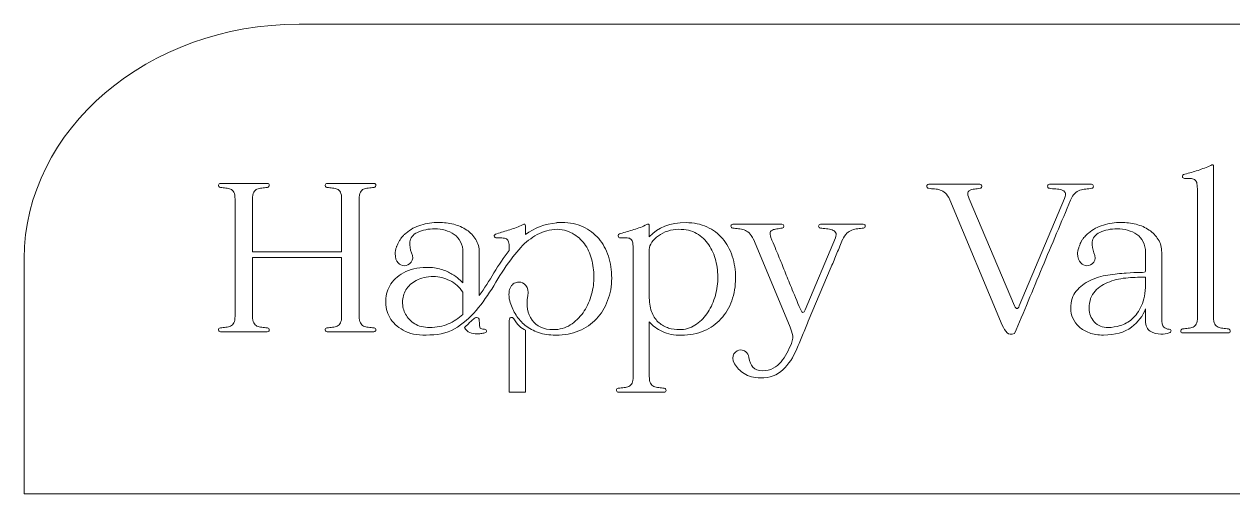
# Model space of a CAD drawing. Header units: inches. Extents: x -317 to 930, y -113 to 907.
# Drawn here: x -225.4 to -23.7, y -40.1 to 38.3 of the extents above; entities that cross this region are included whole.
import ezdxf

# ---------------------------------------------------------------- set-up
doc = ezdxf.new("R2010")
doc.units = ezdxf.units.IN
doc.header["$MEASUREMENT"] = 0
doc.layers.add('_U+0421_U+043B_U+043E_U+0439 1', color=7, linetype='Continuous')

# ---------------------------------------------------------------- blocks, each defined once
blk = doc.blocks.new('block 2')
at = {"layer": '_U+0421_U+043B_U+043E_U+0439 1', "color": 12, "lineweight": 9, "true_color": 0xe30513}
blk.add_open_spline([(208.18, -0.62), (207.99, 20.81), (187.42, 38.3), (162.31, 38.3), (162.31, 38.3), (-179.49, 38.3), (-179.49, 38.3), (-204.68, 38.3), (-225.3, 20.69), (-225.36, -0.84), (-225.36, -0.89), (-225.36, -0.94), (-225.36, -0.98), (-225.36, -0.98), (-225.36, -40.15), (-225.36, -40.15), (-225.36, -40.15), (208.18, -40.15), (208.18, -40.15), (208.18, -40.15), (208.18, -1.45), (208.18, -1.45), (208.18, -1.17), (208.18, -0.9), (208.18, -0.62), (208.18, -0.62), (208.18, -0.62), (208.18, -0.62)], degree=3, knots=[0, 0, 0, 0, 1, 1, 1, 2, 2, 2, 3, 3, 3, 4, 4, 4, 5, 5, 5, 6, 6, 6, 7, 7, 7, 8, 8, 8, 9, 9, 9, 9], dxfattribs=at)
at = {"layer": '_U+0421_U+043B_U+043E_U+0439 1', "lineweight": 0}
for points, knots in [([(-24.4, -12.6), (-24.19, -12.65), (-24.09, -12.78), (-24.1, -12.97), (-24.11, -13.17), (-24.23, -13.27), (-24.44, -13.27), (-24.44, -13.27), (-32.03, -13.27), (-32.03, -13.27), (-32.24, -13.27), (-32.35, -13.17), (-32.36, -12.97), (-32.38, -12.78), (-32.28, -12.65), (-32.07, -12.6), (-31.72, -12.54), (-31.4, -12.51), (-31.1, -12.48), (-30.79, -12.45), (-30.53, -12.39), (-30.31, -12.3), (-30.08, -12.21), (-29.91, -12.04), (-29.77, -11.79), (-29.64, -11.54), (-29.58, -11.15), (-29.58, -10.62), (-29.58, -10.62), (-29.58, 10.45), (-29.58, 10.45), (-29.58, 10.97), (-29.6, 11.37), (-29.65, 11.65), (-29.71, 11.93), (-29.81, 12.13), (-29.95, 12.26), (-30.1, 12.4), (-30.31, 12.47), (-30.58, 12.5), (-30.86, 12.53), (-31.24, 12.54), (-31.71, 12.54), (-31.92, 12.54), (-32.05, 12.63), (-32.09, 12.82), (-32.12, 13), (-31.99, 13.15), (-31.67, 13.25), (-30.96, 13.44), (-30.23, 13.65), (-29.48, 13.88), (-28.73, 14.12), (-28.02, 14.4), (-27.36, 14.71), (-27.05, 14.87), (-26.89, 14.82), (-26.89, 14.56), (-26.89, 14.56), (-26.89, -10.62), (-26.89, -10.62), (-26.89, -11.15), (-26.82, -11.54), (-26.69, -11.79), (-26.56, -12.04), (-26.37, -12.21), (-26.14, -12.3), (-25.9, -12.39), (-25.63, -12.45), (-25.33, -12.48), (-25.02, -12.51), (-24.71, -12.54), (-24.4, -12.6), (-24.4, -12.6), (-24.4, -12.6), (-24.4, -12.6)], [0, 0, 0, 0, 1, 1, 1, 2, 2, 2, 3, 3, 3, 4, 4, 4, 5, 5, 5, 6, 6, 6, 7, 7, 7, 8, 8, 8, 9, 9, 9, 10, 10, 10, 11, 11, 11, 12, 12, 12, 13, 13, 13, 14, 14, 14, 15, 15, 15, 16, 16, 16, 17, 17, 17, 18, 18, 18, 19, 19, 19, 20, 20, 20, 21, 21, 21, 22, 22, 22, 23, 23, 23, 24, 24, 24, 25, 25, 25, 25]), ([(-184.75, -12.44), (-184.54, -12.47), (-184.44, -12.58), (-184.45, -12.78), (-184.47, -12.97), (-184.58, -13.07), (-184.79, -13.07), (-184.79, -13.07), (-192.58, -13.07), (-192.58, -13.07), (-192.79, -13.07), (-192.9, -12.97), (-192.91, -12.78), (-192.93, -12.58), (-192.83, -12.47), (-192.62, -12.44), (-192.3, -12.39), (-191.99, -12.35), (-191.69, -12.32), (-191.38, -12.29), (-191.12, -12.23), (-190.9, -12.12), (-190.67, -12.02), (-190.49, -11.84), (-190.36, -11.59), (-190.23, -11.34), (-190.17, -10.96), (-190.17, -10.46), (-190.17, -10.46), (-190.17, 9.06), (-190.17, 9.06), (-190.17, 9.59), (-190.23, 9.98), (-190.36, 10.23), (-190.49, 10.48), (-190.67, 10.65), (-190.9, 10.74), (-191.12, 10.83), (-191.38, 10.89), (-191.69, 10.92), (-191.99, 10.95), (-192.3, 10.99), (-192.62, 11.04), (-192.83, 11.09), (-192.93, 11.22), (-192.91, 11.41), (-192.9, 11.61), (-192.79, 11.71), (-192.58, 11.71), (-192.58, 11.71), (-184.79, 11.71), (-184.79, 11.71), (-184.58, 11.71), (-184.47, 11.61), (-184.45, 11.41), (-184.44, 11.22), (-184.54, 11.09), (-184.75, 11.04), (-185.09, 10.99), (-185.42, 10.95), (-185.72, 10.92), (-186.02, 10.89), (-186.29, 10.83), (-186.51, 10.74), (-186.73, 10.65), (-186.91, 10.48), (-187.04, 10.23), (-187.17, 9.98), (-187.24, 9.59), (-187.24, 9.06), (-187.24, 9.06), (-187.24, 0.25), (-187.24, 0.25), (-187.24, 0.25), (-172.38, 0.25), (-172.38, 0.25), (-172.38, 0.25), (-172.38, 9.06), (-172.38, 9.06), (-172.38, 9.59), (-172.44, 9.98), (-172.58, 10.23), (-172.71, 10.48), (-172.89, 10.65), (-173.11, 10.74), (-173.33, 10.83), (-173.6, 10.89), (-173.9, 10.92), (-174.2, 10.95), (-174.51, 10.99), (-174.83, 11.04), (-175.04, 11.09), (-175.14, 11.22), (-175.13, 11.41), (-175.11, 11.61), (-175, 11.71), (-174.79, 11.71), (-174.79, 11.71), (-167, 11.71), (-167, 11.71), (-166.79, 11.71), (-166.68, 11.61), (-166.67, 11.41), (-166.65, 11.22), (-166.75, 11.09), (-166.96, 11.04), (-167.31, 10.99), (-167.63, 10.95), (-167.93, 10.92), (-168.24, 10.89), (-168.5, 10.83), (-168.72, 10.74), (-168.95, 10.65), (-169.12, 10.48), (-169.26, 10.23), (-169.39, 9.98), (-169.45, 9.59), (-169.45, 9.06), (-169.45, 9.06), (-169.45, -10.46), (-169.45, -10.46), (-169.45, -10.96), (-169.39, -11.34), (-169.26, -11.59), (-169.12, -11.84), (-168.95, -12.02), (-168.72, -12.12), (-168.5, -12.23), (-168.24, -12.29), (-167.93, -12.32), (-167.63, -12.35), (-167.31, -12.39), (-166.96, -12.44), (-166.75, -12.47), (-166.65, -12.58), (-166.67, -12.78), (-166.68, -12.97), (-166.79, -13.07), (-167, -13.07), (-167, -13.07), (-174.79, -13.07), (-174.79, -13.07), (-175, -13.07), (-175.11, -12.97), (-175.13, -12.78), (-175.14, -12.58), (-175.04, -12.47), (-174.83, -12.44), (-174.51, -12.39), (-174.2, -12.35), (-173.9, -12.32), (-173.6, -12.29), (-173.33, -12.23), (-173.11, -12.12), (-172.89, -12.02), (-172.71, -11.84), (-172.58, -11.59), (-172.44, -11.34), (-172.38, -10.96), (-172.38, -10.46), (-172.38, -10.46), (-172.38, -0.66), (-172.38, -0.66), (-172.38, -0.66), (-187.24, -0.66), (-187.24, -0.66), (-187.24, -0.66), (-187.24, -10.46), (-187.24, -10.46), (-187.24, -10.96), (-187.17, -11.34), (-187.04, -11.59), (-186.91, -11.84), (-186.73, -12.02), (-186.51, -12.12), (-186.29, -12.23), (-186.02, -12.29), (-185.72, -12.32), (-185.42, -12.35), (-185.09, -12.39), (-184.75, -12.44), (-184.75, -12.44), (-184.75, -12.44), (-184.75, -12.44)], [0, 0, 0, 0, 1, 1, 1, 2, 2, 2, 3, 3, 3, 4, 4, 4, 5, 5, 5, 6, 6, 6, 7, 7, 7, 8, 8, 8, 9, 9, 9, 10, 10, 10, 11, 11, 11, 12, 12, 12, 13, 13, 13, 14, 14, 14, 15, 15, 15, 16, 16, 16, 17, 17, 17, 18, 18, 18, 19, 19, 19, 20, 20, 20, 21, 21, 21, 22, 22, 22, 23, 23, 23, 24, 24, 24, 25, 25, 25, 26, 26, 26, 27, 27, 27, 28, 28, 28, 29, 29, 29, 30, 30, 30, 31, 31, 31, 32, 32, 32, 33, 33, 33, 34, 34, 34, 35, 35, 35, 36, 36, 36, 37, 37, 37, 38, 38, 38, 39, 39, 39, 40, 40, 40, 41, 41, 41, 42, 42, 42, 43, 43, 43, 44, 44, 44, 45, 45, 45, 46, 46, 46, 47, 47, 47, 48, 48, 48, 49, 49, 49, 50, 50, 50, 51, 51, 51, 52, 52, 52, 53, 53, 53, 54, 54, 54, 55, 55, 55, 56, 56, 56, 57, 57, 57, 58, 58, 58, 59, 59, 59, 60, 60, 60, 61, 61, 61, 61]), ([(-60.09, -13.39), (-60.67, -13.57), (-61.09, -13.52), (-61.35, -13.23), (-61.62, -12.94), (-61.88, -12.52), (-62.14, -11.97), (-62.14, -11.97), (-70.92, 8.98), (-70.92, 8.98), (-71.13, 9.48), (-71.37, 9.85), (-71.63, 10.09), (-71.89, 10.33), (-72.18, 10.5), (-72.48, 10.6), (-72.78, 10.71), (-73.1, 10.77), (-73.43, 10.78), (-73.76, 10.79), (-74.09, 10.83), (-74.44, 10.88), (-74.65, 10.93), (-74.75, 11.06), (-74.73, 11.26), (-74.72, 11.45), (-74.61, 11.55), (-74.4, 11.55), (-74.4, 11.55), (-65.9, 11.55), (-65.9, 11.55), (-65.69, 11.55), (-65.58, 11.45), (-65.56, 11.26), (-65.55, 11.06), (-65.64, 10.93), (-65.82, 10.88), (-66.16, 10.83), (-66.49, 10.79), (-66.79, 10.76), (-67.09, 10.74), (-67.33, 10.68), (-67.52, 10.58), (-67.7, 10.49), (-67.82, 10.34), (-67.88, 10.13), (-67.93, 9.92), (-67.86, 9.59), (-67.68, 9.14), (-67.68, 9.14), (-60.09, -8.76), (-60.09, -8.76), (-59.96, -9.05), (-59.83, -9.2), (-59.69, -9.2), (-59.56, -9.2), (-59.43, -9.05), (-59.3, -8.76), (-59.3, -8.76), (-51.75, 9.18), (-51.75, 9.18), (-51.56, 9.63), (-51.53, 9.96), (-51.65, 10.17), (-51.77, 10.38), (-51.97, 10.53), (-52.24, 10.62), (-52.52, 10.72), (-52.84, 10.77), (-53.21, 10.78), (-53.58, 10.79), (-53.94, 10.83), (-54.28, 10.88), (-54.49, 10.93), (-54.59, 11.06), (-54.58, 11.26), (-54.56, 11.45), (-54.45, 11.55), (-54.24, 11.55), (-54.24, 11.55), (-47.24, 11.55), (-47.24, 11.55), (-47.03, 11.55), (-46.93, 11.45), (-46.93, 11.26), (-46.93, 11.06), (-47.02, 10.93), (-47.2, 10.88), (-47.55, 10.83), (-47.88, 10.79), (-48.21, 10.76), (-48.54, 10.74), (-48.86, 10.67), (-49.18, 10.56), (-49.5, 10.46), (-49.79, 10.28), (-50.05, 10.03), (-50.31, 9.78), (-50.55, 9.4), (-50.76, 8.9), (-51.5, 7.11), (-52.27, 5.27), (-53.07, 3.37), (-53.88, 1.47), (-54.67, -0.42), (-55.46, -2.32), (-56.25, -4.22), (-57.04, -6.1), (-57.82, -7.97), (-58.59, -9.84), (-59.35, -11.65), (-60.09, -13.39), (-60.09, -13.39), (-60.09, -13.39), (-60.09, -13.39)], [0, 0, 0, 0, 1, 1, 1, 2, 2, 2, 3, 3, 3, 4, 4, 4, 5, 5, 5, 6, 6, 6, 7, 7, 7, 8, 8, 8, 9, 9, 9, 10, 10, 10, 11, 11, 11, 12, 12, 12, 13, 13, 13, 14, 14, 14, 15, 15, 15, 16, 16, 16, 17, 17, 17, 18, 18, 18, 19, 19, 19, 20, 20, 20, 21, 21, 21, 22, 22, 22, 23, 23, 23, 24, 24, 24, 25, 25, 25, 26, 26, 26, 27, 27, 27, 28, 28, 28, 29, 29, 29, 30, 30, 30, 31, 31, 31, 32, 32, 32, 33, 33, 33, 34, 34, 34, 35, 35, 35, 36, 36, 36, 37, 37, 37, 38, 38, 38, 38]), ([(-127.32, -4.1), (-127.32, -5.44), (-127.54, -6.7), (-127.99, -7.87), (-128.44, -9.05), (-129.07, -10.06), (-129.87, -10.92), (-130.67, -11.77), (-131.65, -12.45), (-132.79, -12.93), (-133.94, -13.42), (-135.21, -13.66), (-136.61, -13.66), (-136.82, -13.66), (-136.98, -13.65), (-137.08, -13.63), (-138.11, -13.6), (-139.03, -13.42), (-139.85, -13.09), (-140.67, -12.76), (-141.37, -12.34), (-141.96, -11.83), (-142.56, -11.31), (-143.04, -10.72), (-143.43, -10.05), (-143.81, -9.38), (-144.11, -8.67), (-144.32, -7.93), (-144.45, -7.41), (-144.49, -6.95), (-144.45, -6.55), (-144.42, -6.15), (-144.32, -5.83), (-144.16, -5.56), (-144, -5.3), (-143.8, -5.1), (-143.57, -4.97), (-143.33, -4.84), (-143.08, -4.77), (-142.81, -4.77), (-142.37, -4.77), (-141.97, -4.96), (-141.63, -5.34), (-141.29, -5.73), (-141.18, -6.3), (-141.31, -7.06), (-141.6, -8.7), (-141.37, -10.05), (-140.6, -11.12), (-139.84, -12.18), (-138.66, -12.72), (-137.08, -12.72), (-136, -12.72), (-135.05, -12.45), (-134.22, -11.93), (-133.39, -11.4), (-132.68, -10.73), (-132.1, -9.91), (-131.52, -9.09), (-131.08, -8.18), (-130.78, -7.18), (-130.48, -6.18), (-130.31, -5.21), (-130.28, -4.26), (-130.26, -3.23), (-130.36, -2.24), (-130.58, -1.27), (-130.81, -0.31), (-131.17, 0.55), (-131.67, 1.32), (-132.17, 2.08), (-132.81, 2.71), (-133.59, 3.19), (-134.36, 3.68), (-135.29, 3.96), (-136.37, 4.04), (-137.64, 3.99), (-138.76, 3.69), (-139.75, 3.15), (-140.74, 2.61), (-141.65, 1.9), (-142.5, 1), (-142.5, 1), (-143.8, -0.58), (-143.8, -0.58), (-144.8, -1.87), (-145.75, -3.28), (-146.65, -4.81), (-147.54, -6.34), (-148.51, -7.75), (-149.53, -9.04), (-150.56, -10.33), (-151.73, -11.41), (-153.03, -12.28), (-154.34, -13.15), (-155.88, -13.59), (-157.68, -13.59), (-159.28, -13.72), (-160.63, -13.53), (-161.71, -13.01), (-162.79, -12.5), (-163.6, -11.83), (-164.16, -11), (-164.71, -10.17), (-165, -9.24), (-165.03, -8.23), (-165.05, -7.22), (-164.82, -6.27), (-164.34, -5.4), (-163.85, -4.53), (-163.09, -3.8), (-162.06, -3.21), (-161.04, -2.62), (-159.76, -2.32), (-158.23, -2.32), (-157.28, -2.32), (-156.46, -2.43), (-155.76, -2.66), (-155.06, -2.88), (-154.47, -3.14), (-153.98, -3.43), (-153.49, -3.72), (-153.1, -4), (-152.81, -4.28), (-152.52, -4.55), (-152.3, -4.76), (-152.14, -4.89), (-152.14, -4.89), (-152.14, 0.17), (-152.14, 0.17), (-152.14, 0.85), (-152.27, 1.45), (-152.54, 1.95), (-152.8, 2.45), (-153.16, 2.86), (-153.6, 3.17), (-154.05, 3.49), (-154.55, 3.73), (-155.11, 3.88), (-155.66, 4.04), (-156.24, 4.12), (-156.85, 4.12), (-157.9, 4.12), (-158.86, 3.92), (-159.73, 3.53), (-160.52, 3.13), (-160.94, 2.6), (-161, 1.93), (-161.05, 1.26), (-160.96, 0.66), (-160.72, 0.13), (-160.43, -0.53), (-160.45, -1.06), (-160.78, -1.45), (-161.11, -1.85), (-161.5, -2.04), (-161.94, -2.04), (-162.31, -2.04), (-162.66, -1.89), (-162.97, -1.57), (-163.29, -1.25), (-163.45, -0.74), (-163.45, -0.03), (-163.45, 0.13), (-163.43, 0.29), (-163.41, 0.45), (-163.38, 0.6), (-163.34, 0.78), (-163.29, 0.96), (-163.26, 1.04), (-163.24, 1.1), (-163.21, 1.16), (-163.18, 1.21), (-163.16, 1.26), (-163.13, 1.32), (-163.1, 1.37), (-163.06, 1.47), (-163.01, 1.63), (-162.85, 1.95), (-162.72, 2.17), (-162.62, 2.3), (-162.54, 2.44), (-162.46, 2.55), (-162.38, 2.64), (-162.3, 2.73), (-162.22, 2.83), (-162.14, 2.94), (-162.14, 2.94), (-162.12, 2.96), (-162.06, 3.01), (-161.98, 3.12), (-161.84, 3.25), (-161.63, 3.41), (-160.92, 4.02), (-160.09, 4.46), (-159.14, 4.75), (-158.19, 5.04), (-157.21, 5.19), (-156.21, 5.19), (-155.34, 5.19), (-154.5, 5.08), (-153.68, 4.87), (-152.87, 4.66), (-152.14, 4.35), (-151.51, 3.92), (-150.88, 3.5), (-150.37, 2.98), (-149.99, 2.34), (-149.61, 1.71), (-149.41, 0.99), (-149.41, 0.17), (-149.41, 0.17), (-149.41, -7.02), (-149.41, -7.02), (-148.57, -5.81), (-147.76, -4.55), (-146.96, -3.23), (-146.17, -1.91), (-145.32, -0.66), (-144.4, 0.52), (-144.4, 1.05), (-144.42, 1.45), (-144.47, 1.73), (-144.53, 2.01), (-144.63, 2.21), (-144.77, 2.34), (-144.92, 2.47), (-145.13, 2.55), (-145.4, 2.58), (-145.68, 2.61), (-146.06, 2.62), (-146.53, 2.62), (-146.74, 2.62), (-146.87, 2.71), (-146.91, 2.9), (-146.94, 3.08), (-146.81, 3.21), (-146.49, 3.29), (-145.78, 3.5), (-145.05, 3.73), (-144.3, 3.96), (-143.55, 4.2), (-142.84, 4.48), (-142.18, 4.79), (-141.87, 4.95), (-141.71, 4.9), (-141.71, 4.64), (-141.71, 4.64), (-141.71, 3.17), (-141.71, 3.17), (-140.21, 4.28), (-138.47, 4.93), (-136.49, 5.11), (-136.49, 5.11), (-136.49, 5.15), (-136.49, 5.15), (-136.49, 5.15), (-135.66, 5.15), (-135.66, 5.15), (-135.66, 5.15), (-135.62, 5.19), (-135.62, 5.19), (-134.3, 5.19), (-133.13, 4.94), (-132.1, 4.46), (-131.08, 3.97), (-130.21, 3.31), (-129.49, 2.48), (-128.78, 1.65), (-128.24, 0.67), (-127.87, -0.46), (-127.51, -1.6), (-127.32, -2.81), (-127.32, -4.1), (-127.32, -4.1), (-127.32, -4.1), (-127.32, -4.1)], [0, 0, 0, 0, 1, 1, 1, 2, 2, 2, 3, 3, 3, 4, 4, 4, 5, 5, 5, 6, 6, 6, 7, 7, 7, 8, 8, 8, 9, 9, 9, 10, 10, 10, 11, 11, 11, 12, 12, 12, 13, 13, 13, 14, 14, 14, 15, 15, 15, 16, 16, 16, 17, 17, 17, 18, 18, 18, 19, 19, 19, 20, 20, 20, 21, 21, 21, 22, 22, 22, 23, 23, 23, 24, 24, 24, 25, 25, 25, 26, 26, 26, 27, 27, 27, 28, 28, 28, 29, 29, 29, 30, 30, 30, 31, 31, 31, 32, 32, 32, 33, 33, 33, 34, 34, 34, 35, 35, 35, 36, 36, 36, 37, 37, 37, 38, 38, 38, 39, 39, 39, 40, 40, 40, 41, 41, 41, 42, 42, 42, 43, 43, 43, 44, 44, 44, 45, 45, 45, 46, 46, 46, 47, 47, 47, 48, 48, 48, 49, 49, 49, 50, 50, 50, 51, 51, 51, 52, 52, 52, 53, 53, 53, 54, 54, 54, 55, 55, 55, 56, 56, 56, 57, 57, 57, 58, 58, 58, 59, 59, 59, 60, 60, 60, 61, 61, 61, 62, 62, 62, 63, 63, 63, 64, 64, 64, 65, 65, 65, 66, 66, 66, 67, 67, 67, 68, 68, 68, 69, 69, 69, 70, 70, 70, 71, 71, 71, 72, 72, 72, 73, 73, 73, 74, 74, 74, 75, 75, 75, 76, 76, 76, 77, 77, 77, 78, 78, 78, 79, 79, 79, 80, 80, 80, 81, 81, 81, 82, 82, 82, 83, 83, 83, 84, 84, 84, 85, 85, 85, 86, 86, 86, 87, 87, 87, 88, 88, 88, 89, 89, 89, 90, 90, 90, 91, 91, 91, 92, 92, 92, 92]), ([(-118.55, -22.52), (-118.34, -22.54), (-118.24, -22.66), (-118.25, -22.87), (-118.26, -23.08), (-118.37, -23.19), (-118.59, -23.19), (-118.59, -23.19), (-126.17, -23.19), (-126.17, -23.19), (-126.39, -23.19), (-126.5, -23.08), (-126.51, -22.87), (-126.52, -22.66), (-126.42, -22.54), (-126.21, -22.52), (-125.87, -22.47), (-125.55, -22.43), (-125.25, -22.4), (-124.94, -22.37), (-124.68, -22.31), (-124.45, -22.2), (-124.23, -22.1), (-124.05, -21.92), (-123.92, -21.67), (-123.79, -21.42), (-123.72, -21.03), (-123.72, -20.5), (-123.72, -20.5), (-123.72, 0.52), (-123.72, 0.52), (-123.72, 1.05), (-123.75, 1.46), (-123.8, 1.75), (-123.86, 2.04), (-123.95, 2.25), (-124.1, 2.38), (-124.24, 2.51), (-124.45, 2.59), (-124.73, 2.6), (-125.01, 2.61), (-125.38, 2.62), (-125.86, 2.62), (-126.07, 2.62), (-126.19, 2.72), (-126.23, 2.92), (-126.27, 3.11), (-126.13, 3.25), (-125.82, 3.33), (-125.11, 3.54), (-124.38, 3.76), (-123.62, 3.98), (-122.87, 4.21), (-122.16, 4.49), (-121.47, 4.83), (-121.37, 4.89), (-121.27, 4.9), (-121.17, 4.87), (-121.08, 4.85), (-121.04, 4.77), (-121.04, 4.64), (-121.04, 4.64), (-121.04, 2.78), (-121.04, 2.78), (-119.61, 4.36), (-117.57, 5.15), (-114.91, 5.15), (-113.62, 5.15), (-112.46, 4.91), (-111.43, 4.44), (-110.4, 3.96), (-109.53, 3.31), (-108.82, 2.48), (-108.11, 1.65), (-107.57, 0.67), (-107.2, -0.46), (-106.83, -1.6), (-106.65, -2.81), (-106.65, -4.1), (-106.65, -5.47), (-106.86, -6.73), (-107.28, -7.89), (-107.7, -9.05), (-108.3, -10.06), (-109.08, -10.92), (-109.86, -11.77), (-110.81, -12.45), (-111.93, -12.93), (-113.05, -13.42), (-114.3, -13.66), (-115.7, -13.66), (-116.91, -13.66), (-117.97, -13.46), (-118.86, -13.05), (-119.76, -12.64), (-120.48, -12.1), (-121.04, -11.41), (-121.04, -11.41), (-121.04, -20.5), (-121.04, -20.5), (-121.04, -21.03), (-120.97, -21.42), (-120.84, -21.67), (-120.71, -21.92), (-120.52, -22.1), (-120.29, -22.2), (-120.05, -22.31), (-119.78, -22.37), (-119.47, -22.4), (-119.17, -22.43), (-118.86, -22.47), (-118.55, -22.52), (-118.55, -22.52), (-118.55, -22.52), (-118.55, -22.52)], [0, 0, 0, 0, 1, 1, 1, 2, 2, 2, 3, 3, 3, 4, 4, 4, 5, 5, 5, 6, 6, 6, 7, 7, 7, 8, 8, 8, 9, 9, 9, 10, 10, 10, 11, 11, 11, 12, 12, 12, 13, 13, 13, 14, 14, 14, 15, 15, 15, 16, 16, 16, 17, 17, 17, 18, 18, 18, 19, 19, 19, 20, 20, 20, 21, 21, 21, 22, 22, 22, 23, 23, 23, 24, 24, 24, 25, 25, 25, 26, 26, 26, 27, 27, 27, 28, 28, 28, 29, 29, 29, 30, 30, 30, 31, 31, 31, 32, 32, 32, 33, 33, 33, 34, 34, 34, 35, 35, 35, 36, 36, 36, 37, 37, 37, 38, 38, 38, 38]), ([(-121.04, -7.42), (-121.04, -8.42), (-120.88, -9.26), (-120.58, -9.93), (-120.28, -10.6), (-119.89, -11.15), (-119.42, -11.57), (-118.94, -11.99), (-118.41, -12.29), (-117.81, -12.46), (-117.22, -12.63), (-116.62, -12.72), (-116.02, -12.72), (-115.07, -12.72), (-114.2, -12.47), (-113.43, -11.98), (-112.65, -11.5), (-111.98, -10.86), (-111.43, -10.07), (-110.88, -9.28), (-110.44, -8.38), (-110.13, -7.38), (-109.81, -6.38), (-109.64, -5.35), (-109.61, -4.3), (-109.59, -3.24), (-109.7, -2.22), (-109.95, -1.21), (-110.2, -0.21), (-110.59, 0.68), (-111.12, 1.45), (-111.64, 2.23), (-112.32, 2.86), (-113.15, 3.33), (-113.98, 3.81), (-114.98, 4.04), (-116.13, 4.04), (-116.77, 4.04), (-117.37, 3.94), (-117.95, 3.75), (-118.53, 3.55), (-119.05, 3.29), (-119.51, 2.96), (-119.98, 2.63), (-120.34, 2.26), (-120.62, 1.87), (-120.9, 1.47), (-121.04, 1.08), (-121.04, 0.68), (-121.04, 0.68), (-121.04, -7.42), (-121.04, -7.42), (-121.04, -7.42), (-121.04, -7.42), (-121.04, -7.42)], [0, 0, 0, 0, 1, 1, 1, 2, 2, 2, 3, 3, 3, 4, 4, 4, 5, 5, 5, 6, 6, 6, 7, 7, 7, 8, 8, 8, 9, 9, 9, 10, 10, 10, 11, 11, 11, 12, 12, 12, 13, 13, 13, 14, 14, 14, 15, 15, 15, 16, 16, 16, 17, 17, 17, 18, 18, 18, 18]), ([(-96.41, -15.92), (-97.02, -17.34), (-97.8, -18.51), (-98.74, -19.42), (-99.69, -20.32), (-100.94, -20.78), (-102.5, -20.78), (-103.58, -20.78), (-104.48, -20.54), (-105.21, -20.07), (-105.93, -19.59), (-106.46, -19.05), (-106.81, -18.45), (-107.18, -17.74), (-107.21, -17.17), (-106.91, -16.75), (-106.6, -16.33), (-106.23, -16.11), (-105.78, -16.11), (-105.49, -16.11), (-105.21, -16.21), (-104.95, -16.41), (-104.69, -16.61), (-104.51, -16.93), (-104.44, -17.38), (-104.3, -18.06), (-104.07, -18.61), (-103.74, -19), (-103.41, -19.4), (-102.88, -19.59), (-102.14, -19.59), (-101.46, -19.59), (-100.87, -19.46), (-100.36, -19.18), (-99.86, -18.9), (-99.43, -18.55), (-99.06, -18.11), (-98.69, -17.68), (-98.37, -17.19), (-98.09, -16.65), (-97.82, -16.11), (-97.56, -15.57), (-97.32, -15.05), (-97.08, -14.44), (-97.04, -13.88), (-97.18, -13.37), (-97.33, -12.85), (-97.48, -12.41), (-97.64, -12.04), (-97.64, -12.04), (-103.68, 2.38), (-103.68, 2.38), (-103.68, 2.38), (-103.68, 2.34), (-103.68, 2.34), (-103.9, 2.84), (-104.13, 3.21), (-104.4, 3.45), (-104.66, 3.69), (-104.94, 3.85), (-105.23, 3.94), (-105.52, 4.04), (-105.83, 4.1), (-106.15, 4.12), (-106.48, 4.15), (-106.81, 4.19), (-107.12, 4.24), (-107.33, 4.27), (-107.43, 4.38), (-107.42, 4.58), (-107.41, 4.77), (-107.29, 4.87), (-107.08, 4.87), (-107.08, 4.87), (-98.9, 4.87), (-98.9, 4.87), (-98.69, 4.87), (-98.59, 4.77), (-98.59, 4.58), (-98.59, 4.38), (-98.68, 4.27), (-98.86, 4.24), (-99.18, 4.19), (-99.48, 4.14), (-99.77, 4.1), (-100.06, 4.06), (-100.3, 4), (-100.48, 3.92), (-100.67, 3.84), (-100.79, 3.71), (-100.86, 3.51), (-100.92, 3.31), (-100.89, 3.03), (-100.76, 2.66), (-100.26, 1.47), (-99.83, 0.45), (-99.48, -0.4), (-99.12, -1.26), (-98.78, -2.11), (-98.45, -2.95), (-98.12, -3.8), (-97.75, -4.71), (-97.34, -5.7), (-96.93, -6.69), (-96.41, -7.92), (-95.78, -9.4), (-95.52, -10.03), (-95.27, -10.03), (-95.03, -9.4), (-95.03, -9.4), (-89.97, 2.62), (-89.97, 2.62), (-89.84, 3.01), (-89.83, 3.31), (-89.95, 3.51), (-90.07, 3.71), (-90.27, 3.85), (-90.54, 3.94), (-90.82, 4.04), (-91.14, 4.1), (-91.49, 4.12), (-91.85, 4.15), (-92.18, 4.19), (-92.5, 4.24), (-92.68, 4.27), (-92.78, 4.38), (-92.78, 4.58), (-92.78, 4.77), (-92.67, 4.87), (-92.46, 4.87), (-92.46, 4.87), (-85.34, 4.87), (-85.34, 4.87), (-85.13, 4.87), (-85.02, 4.77), (-85.01, 4.58), (-85, 4.38), (-85.09, 4.27), (-85.31, 4.24), (-85.62, 4.19), (-85.94, 4.15), (-86.27, 4.12), (-86.6, 4.1), (-86.92, 4.02), (-87.22, 3.9), (-87.53, 3.79), (-87.81, 3.61), (-88.07, 3.37), (-88.34, 3.13), (-88.57, 2.76), (-88.78, 2.26), (-88.78, 2.26), (-88.78, 2.34), (-88.78, 2.34), (-89.1, 1.58), (-89.42, 0.81), (-89.73, 0.05), (-90.05, -0.71), (-90.36, -1.48), (-90.68, -2.24), (-90.68, -2.24), (-94.51, -11.33), (-94.51, -11.33), (-94.83, -12.1), (-95.15, -12.86), (-95.46, -13.63), (-95.78, -14.39), (-96.1, -15.15), (-96.41, -15.92), (-96.41, -15.92), (-96.41, -15.92), (-96.41, -15.92)], [0, 0, 0, 0, 1, 1, 1, 2, 2, 2, 3, 3, 3, 4, 4, 4, 5, 5, 5, 6, 6, 6, 7, 7, 7, 8, 8, 8, 9, 9, 9, 10, 10, 10, 11, 11, 11, 12, 12, 12, 13, 13, 13, 14, 14, 14, 15, 15, 15, 16, 16, 16, 17, 17, 17, 18, 18, 18, 19, 19, 19, 20, 20, 20, 21, 21, 21, 22, 22, 22, 23, 23, 23, 24, 24, 24, 25, 25, 25, 26, 26, 26, 27, 27, 27, 28, 28, 28, 29, 29, 29, 30, 30, 30, 31, 31, 31, 32, 32, 32, 33, 33, 33, 34, 34, 34, 35, 35, 35, 36, 36, 36, 37, 37, 37, 38, 38, 38, 39, 39, 39, 40, 40, 40, 41, 41, 41, 42, 42, 42, 43, 43, 43, 44, 44, 44, 45, 45, 45, 46, 46, 46, 47, 47, 47, 48, 48, 48, 49, 49, 49, 50, 50, 50, 51, 51, 51, 52, 52, 52, 53, 53, 53, 54, 54, 54, 55, 55, 55, 56, 56, 56, 57, 57, 57, 57]), ([(-38.23, -9.24), (-38.68, -10.42), (-39.47, -11.45), (-40.6, -12.32), (-41.74, -13.19), (-43.29, -13.63), (-45.27, -13.63), (-46.14, -13.63), (-46.91, -13.5), (-47.6, -13.25), (-48.28, -13), (-48.86, -12.66), (-49.32, -12.24), (-49.78, -11.82), (-50.13, -11.35), (-50.37, -10.82), (-50.6, -10.29), (-50.72, -9.74), (-50.72, -9.16), (-50.72, -7.97), (-50.41, -7.01), (-49.79, -6.27), (-49.17, -5.54), (-48.41, -4.95), (-47.5, -4.51), (-46.59, -4.08), (-45.6, -3.78), (-44.52, -3.61), (-43.44, -3.43), (-42.42, -3.32), (-41.47, -3.27), (-40.55, -3.22), (-39.78, -3.18), (-39.16, -3.17), (-38.54, -3.16), (-38.23, -3.09), (-38.23, -2.95), (-38.23, -2.95), (-38.23, 0.17), (-38.23, 0.17), (-38.23, 0.85), (-38.36, 1.45), (-38.63, 1.95), (-38.89, 2.45), (-39.25, 2.86), (-39.69, 3.17), (-40.14, 3.49), (-40.65, 3.73), (-41.22, 3.88), (-41.78, 4.04), (-42.37, 4.12), (-42.97, 4.12), (-44.03, 4.12), (-44.99, 3.92), (-45.86, 3.53), (-46.65, 3.13), (-47.07, 2.6), (-47.12, 1.93), (-47.18, 1.26), (-47.09, 0.66), (-46.85, 0.13), (-46.56, -0.53), (-46.57, -1.06), (-46.89, -1.45), (-47.2, -1.85), (-47.59, -2.04), (-48.03, -2.04), (-48.4, -2.04), (-48.75, -1.89), (-49.06, -1.57), (-49.38, -1.25), (-49.55, -0.74), (-49.58, -0.03), (-49.58, 0.23), (-49.51, 0.56), (-49.38, 0.96), (-49.38, 0.96), (-49.38, 1.04), (-49.38, 1.04), (-49.38, 1.04), (-49.26, 1.28), (-49.26, 1.28), (-49.21, 1.46), (-49.14, 1.64), (-49.06, 1.83), (-48.98, 2.01), (-48.88, 2.17), (-48.75, 2.3), (-48.67, 2.44), (-48.59, 2.55), (-48.51, 2.64), (-48.43, 2.73), (-48.35, 2.83), (-48.27, 2.94), (-48.24, 2.96), (-48.22, 2.98), (-48.19, 2.98), (-48.11, 3.11), (-47.97, 3.25), (-47.76, 3.41), (-47.05, 4.02), (-46.22, 4.46), (-45.27, 4.75), (-44.32, 5.04), (-43.34, 5.19), (-42.34, 5.19), (-41.47, 5.19), (-40.63, 5.08), (-39.81, 4.87), (-39, 4.66), (-38.27, 4.35), (-37.64, 3.92), (-37.01, 3.5), (-36.5, 2.98), (-36.12, 2.34), (-35.73, 1.71), (-35.54, 0.99), (-35.54, 0.17), (-35.54, 0.17), (-35.54, -10.74), (-35.54, -10.74), (-35.54, -11.56), (-35.43, -12.08), (-35.21, -12.3), (-34.98, -12.52), (-34.69, -12.64), (-34.32, -12.64), (-34.11, -12.64), (-34, -12.73), (-33.98, -12.91), (-33.97, -13.1), (-34.07, -13.22), (-34.28, -13.27), (-34.75, -13.4), (-35.21, -13.47), (-35.66, -13.47), (-36.32, -13.47), (-36.91, -13.31), (-37.44, -12.99), (-37.97, -12.68), (-38.23, -12.08), (-38.23, -11.21), (-38.23, -11.21), (-38.23, -9.24), (-38.23, -9.24), (-38.23, -9.24), (-38.23, -9.24), (-38.23, -9.24)], [0, 0, 0, 0, 1, 1, 1, 2, 2, 2, 3, 3, 3, 4, 4, 4, 5, 5, 5, 6, 6, 6, 7, 7, 7, 8, 8, 8, 9, 9, 9, 10, 10, 10, 11, 11, 11, 12, 12, 12, 13, 13, 13, 14, 14, 14, 15, 15, 15, 16, 16, 16, 17, 17, 17, 18, 18, 18, 19, 19, 19, 20, 20, 20, 21, 21, 21, 22, 22, 22, 23, 23, 23, 24, 24, 24, 25, 25, 25, 26, 26, 26, 27, 27, 27, 28, 28, 28, 29, 29, 29, 30, 30, 30, 31, 31, 31, 32, 32, 32, 33, 33, 33, 34, 34, 34, 35, 35, 35, 36, 36, 36, 37, 37, 37, 38, 38, 38, 39, 39, 39, 40, 40, 40, 41, 41, 41, 42, 42, 42, 43, 43, 43, 44, 44, 44, 45, 45, 45, 46, 46, 46, 47, 47, 47, 48, 48, 48, 49, 49, 49, 49]), ([(-157.04, -3.86), (-158.2, -3.86), (-159.16, -4.07), (-159.93, -4.49), (-160.69, -4.92), (-161.27, -5.44), (-161.65, -6.08), (-162.03, -6.71), (-162.22, -7.39), (-162.22, -8.11), (-162.22, -8.84), (-162.05, -9.51), (-161.71, -10.15), (-161.36, -10.78), (-160.86, -11.31), (-160.19, -11.73), (-159.51, -12.15), (-158.68, -12.36), (-157.68, -12.36), (-156.52, -12.36), (-155.49, -12.16), (-154.59, -11.77), (-153.7, -11.37), (-152.88, -10.85), (-152.14, -10.19), (-152.14, -10.19), (-152.14, -6.47), (-152.14, -6.47), (-152.7, -5.63), (-153.42, -4.98), (-154.32, -4.53), (-155.21, -4.09), (-156.12, -3.86), (-157.04, -3.86), (-157.04, -3.86), (-157.04, -3.86), (-157.04, -3.86)], [0, 0, 0, 0, 1, 1, 1, 2, 2, 2, 3, 3, 3, 4, 4, 4, 5, 5, 5, 6, 6, 6, 7, 7, 7, 8, 8, 8, 9, 9, 9, 10, 10, 10, 11, 11, 11, 12, 12, 12, 12]), ([(-47.64, -9.2), (-47.64, -10.07), (-47.36, -10.81), (-46.79, -11.43), (-46.22, -12.05), (-45.44, -12.36), (-44.44, -12.36), (-43.83, -12.36), (-43.17, -12.25), (-42.46, -12.04), (-41.75, -11.83), (-41.08, -11.46), (-40.46, -10.92), (-39.85, -10.38), (-39.33, -9.64), (-38.9, -8.7), (-38.48, -7.77), (-38.26, -6.59), (-38.23, -5.17), (-38.23, -5.17), (-38.23, -3.94), (-38.23, -3.94), (-39.07, -3.94), (-40.04, -3.98), (-41.14, -4.06), (-42.23, -4.14), (-43.26, -4.36), (-44.22, -4.71), (-45.18, -5.07), (-45.99, -5.59), (-46.65, -6.29), (-47.31, -6.99), (-47.64, -7.96), (-47.64, -9.2), (-47.64, -9.2), (-47.64, -9.2), (-47.64, -9.2)], [0, 0, 0, 0, 1, 1, 1, 2, 2, 2, 3, 3, 3, 4, 4, 4, 5, 5, 5, 6, 6, 6, 7, 7, 7, 8, 8, 8, 9, 9, 9, 10, 10, 10, 11, 11, 11, 12, 12, 12, 12]), ([(-148.51, -13.27), (-148.72, -13.32), (-148.93, -13.36), (-149.14, -13.39), (-149.35, -13.41), (-149.56, -13.43), (-149.77, -13.43), (-150.22, -13.43), (-150.63, -13.35), (-151, -13.21), (-151.37, -13.07), (-151.65, -12.78), (-151.87, -12.36), (-151.87, -12.33), (-151.8, -12.26), (-151.67, -12.14), (-151.54, -12.02), (-151.38, -11.89), (-151.21, -11.73), (-151.04, -11.57), (-150.88, -11.42), (-150.72, -11.27), (-150.56, -11.13), (-150.46, -11.03), (-150.4, -10.98), (-150.22, -10.79), (-150.03, -10.7), (-149.85, -10.7), (-149.56, -10.7), (-149.41, -10.86), (-149.41, -11.17), (-149.41, -11.91), (-149.36, -12.34), (-149.26, -12.46), (-149.15, -12.58), (-148.91, -12.64), (-148.55, -12.64), (-148.33, -12.64), (-148.22, -12.73), (-148.21, -12.91), (-148.2, -13.1), (-148.29, -13.22), (-148.51, -13.27), (-148.51, -13.27), (-148.51, -13.27), (-148.51, -13.27)], [0, 0, 0, 0, 1, 1, 1, 2, 2, 2, 3, 3, 3, 4, 4, 4, 5, 5, 5, 6, 6, 6, 7, 7, 7, 8, 8, 8, 9, 9, 9, 10, 10, 10, 11, 11, 11, 12, 12, 12, 13, 13, 13, 14, 14, 14, 15, 15, 15, 15]), ([(-143.64, -10.94), (-143.38, -11.39), (-143.07, -11.78), (-142.72, -12.12), (-142.36, -12.47), (-142.02, -12.7), (-141.71, -12.83), (-141.71, -12.83), (-141.71, -23.19), (-141.71, -23.19), (-141.71, -23.19), (-144.4, -23.19), (-144.4, -23.19), (-144.4, -23.19), (-144.4, -11.17), (-144.4, -11.17), (-144.4, -10.88), (-144.3, -10.72), (-144.12, -10.68), (-143.93, -10.64), (-143.78, -10.73), (-143.64, -10.94), (-143.64, -10.94), (-143.64, -10.94), (-143.64, -10.94)], [0, 0, 0, 0, 1, 1, 1, 2, 2, 2, 3, 3, 3, 4, 4, 4, 5, 5, 5, 6, 6, 6, 7, 7, 7, 8, 8, 8, 8])]:
    blk.add_open_spline(points, degree=3, knots=knots, dxfattribs=at)

msp = doc.modelspace()

# ---------------------------------------------------------------- block references
at = {"layer": '_U+0421_U+043B_U+043E_U+0439 1'}
msp.add_blockref('block 2', (0, 0), dxfattribs=at)

doc.saveas('drawing.dxf')
